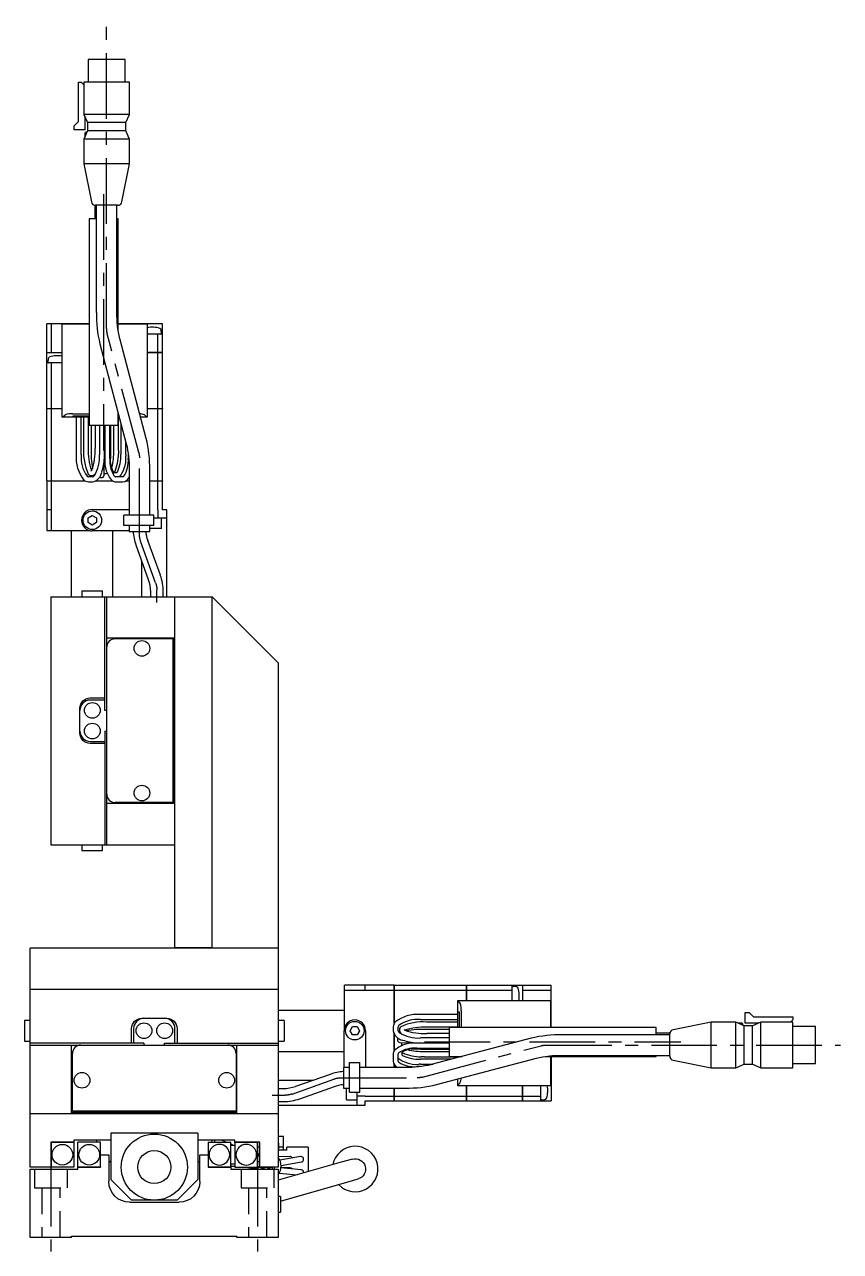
# Model space of a CAD drawing. Extents: x 0 to 909, y -8 to 725.
# Drawn here: x 472.3 to 669.7, y 217.6 to 514.4 of the extents above; entities that cross this region are included whole.
import ezdxf

# ---------------------------------------------------------------- set-up
doc = ezdxf.new("R2010")
doc.units = 0
doc.header["$LTSCALE"] = 0.5
doc.linetypes.add('CENTER', pattern=[50.8, 31.75, -6.35, 6.35, -6.35])
doc.linetypes.add('DASHED', pattern=[19.05, 12.7, -6.35])
for name, color, linetype in [('MSM_CENTER', 1, 'CENTER'), ('MSM_CONTINUOUS', 7, 'CONTINUOUS'), ('MSM_DASHED', 4, 'DASHED')]:
    doc.layers.add(name, color=color, linetype=linetype)

msp = doc.modelspace()

# ---------------------------------------------------------------- linework, layer by layer
at = {"layer": 'MSM_CENTER', "extrusion": (0, 0, -1)}
for p, q in [((492.14, 440.84), (492.14, 514.42)), ((499.9, 410.87), (492.3, 439.56)), ((500.07, 391.11), (500.07, 409.59)), ((503.99, 379.31), (500.36, 389.42)), ((504.28, 374.55), (504.28, 377.62)), ((568.55, 259.76), (597.24, 267.36)), ((598.52, 267.52), (669.68, 267.52)), ((536.99, 255.67), (547.1, 259.3)), ((548.79, 259.59), (567.27, 259.59)), ((532.16, 255.38), (535.3, 255.38))]:
    msp.add_line(p, q, dxfattribs=at)
at = {"layer": 'MSM_CENTER'}
for p, q in [((491.4, 473.39), (491.4, 411.39)), ((569.07, 268.26), (631.07, 268.26)), ((478.67, 239.49), (478.67, 217.58)), ((528.67, 239.49), (528.67, 217.58))]:
    msp.add_line(p, q, dxfattribs=at)
at = {"layer": 'MSM_CENTER', "extrusion": (0, 0, -1)}
for centre, start, end in [((-497.14, 440.84), 345.1639, 0), ((-495.07, 409.59), 165.1639, 180), ((-505.07, 391.11), 340.2721, 0), ((-499.28, 377.62), 160.2721, 180), ((-598.52, 262.52), 75.1639, 90), ((-548.79, 254.59), 70.2721, 90), ((-567.27, 264.59), 255.1639, 270), ((-535.3, 260.38), 250.2721, 270)]:
    msp.add_arc(centre, 5, start, end, dxfattribs=at)
at = {"layer": 'MSM_CONTINUOUS'}
for p, q in [((496.64, 505.99), (487.64, 505.99)), ((487.64, 505.99), (487.64, 500.49)), ((496.64, 500.49), (496.64, 505.99)), ((485.31, 490.96), (485.31, 500.5)), ((485.31, 500.5), (486.01, 500.5)), ((486.01, 500.5), (486.64, 499.87)), ((497.64, 500.49), (486.64, 500.49)), ((486.64, 500.49), (486.64, 492.69)), ((497.64, 492.69), (497.64, 500.49)), ((484.29, 489.94), (485.31, 490.96)), ((484.29, 488.94), (484.29, 489.94)), ((497.64, 492.69), (486.64, 492.69)), ((486.64, 492.69), (487.49, 490.69)), ((486.82, 492.26), (486.82, 488.94)), ((496.79, 490.69), (487.49, 490.69)), ((487.49, 490.69), (487.49, 488.69)), ((496.79, 490.69), (497.64, 492.69)), ((496.79, 488.69), (496.79, 490.69)), ((486.82, 488.94), (484.29, 488.94)), ((487.49, 488.69), (486.64, 486.69)), ((486.86, 488.11), (486.86, 487.39)), ((486.86, 487.39), (486.93, 487.39)), ((487.37, 488.41), (487.16, 488.41)), ((496.79, 488.69), (487.49, 488.69)), ((497.64, 486.69), (496.79, 488.69)), ((497.64, 486.69), (486.64, 486.69)), ((486.64, 486.69), (486.64, 480.69)), ((497.64, 480.69), (497.64, 486.69)), ((497.64, 480.69), (486.64, 480.69)), ((486.64, 480.69), (488.44, 471.5)), ((495.83, 471.5), (497.64, 480.69)), ((489.25, 470.7), (489.27, 467.39)), ((494.85, 470.69), (489.42, 470.69)), ((489.64, 470.69), (489.64, 444.73)), ((494.64, 444.73), (494.64, 470.69)), ((489.64, 467.39), (487.9, 467.39)), ((487.9, 467.39), (487.9, 417.39)), ((494.9, 467.39), (494.64, 467.39)), ((494.9, 440.6), (494.9, 467.39)), ((477.67, 435.1), (477.67, 441.99)), ((487.9, 441.99), (477.67, 441.99)), ((478.82, 435.1), (478.82, 441.99)), ((481.37, 419.39), (481.37, 441.89)), ((487.9, 441.89), (481.37, 441.89)), ((505.67, 441.99), (494.9, 441.99)), ((501.97, 441.89), (494.9, 441.89)), ((501.92, 441.89), (501.92, 441.99)), ((501.97, 441.89), (501.97, 419.39)), ((505.67, 439.49), (501.97, 439.49)), ((504.52, 435.1), (504.52, 439.49)), ((505.4, 439.7), (505.33, 440.46)), ((505.67, 435.1), (505.67, 441.99)), ((490.49, 437.14), (496.88, 413.01)), ((501.72, 414.29), (495.32, 438.42)), ((477.67, 435.1), (481.37, 435.1)), ((477.67, 421.49), (477.67, 435.09)), ((477.68, 435.09), (481.37, 435.09)), ((478.01, 433.57), (477.94, 432.81)), ((501.97, 435.1), (505.67, 435.1)), ((505.67, 435.09), (501.97, 435.09)), ((504.52, 421.49), (504.52, 435.09)), ((505.67, 421.49), (505.67, 435.09)), ((481.37, 432.59), (477.67, 432.59)), ((478.82, 421.49), (478.82, 432.59)), ((477.67, 421.49), (481.37, 421.49)), ((477.67, 403.99), (477.67, 421.48)), ((481.37, 421.48), (477.67, 421.48)), ((477.68, 421.49), (477.68, 421.48)), ((478.82, 421.49), (478.82, 421.48)), ((478.82, 403.99), (478.82, 421.48)), ((487.9, 419.39), (481.37, 419.39)), ((481.48, 419.39), (482.08, 419.99)), ((483.85, 420.25), (487.9, 420.25)), ((484.07, 419.78), (487.9, 419.78)), ((484.07, 419.39), (484.07, 419.78)), ((484.77, 419.39), (484.77, 410.39)), ((485.97, 410.39), (485.97, 419.39)), ((486.57, 419.39), (486.57, 411.87)), ((487.77, 411.87), (487.77, 419.39)), ((494.9, 417.39), (494.9, 420.48)), ((494.9, 420.25), (494.96, 420.25)), ((494.9, 419.78), (495.09, 419.78)), ((495.19, 419.39), (494.9, 419.39)), ((494.97, 411.39), (494.97, 419.39)), ((501.97, 419.39), (500.36, 419.39)), ((501.26, 419.99), (501.86, 419.39)), ((501.97, 421.49), (505.67, 421.49)), ((505.67, 421.48), (501.97, 421.48)), ((504.51, 421.49), (504.51, 421.48)), ((504.52, 403.99), (504.52, 421.48)), ((505.66, 421.49), (505.66, 421.48)), ((505.67, 403.99), (505.67, 421.48)), ((494.9, 417.39), (487.9, 417.39)), ((488.37, 417.39), (488.37, 411.85)), ((489.32, 417.39), (489.32, 411.94)), ((490.42, 417.39), (490.42, 410.39)), ((491.62, 410.39), (491.62, 417.39)), ((491.72, 417.39), (491.72, 409.39)), ((492.92, 409.39), (492.92, 417.39)), ((493.17, 410.39), (493.17, 417.39)), ((493.77, 417.39), (493.77, 411.39)), ((495.57, 417.96), (495.57, 410.39)), ((496.77, 410.39), (496.77, 413.43)), ((489.32, 411.97), (489.32, 411.93)), ((491.52, 405.36), (491.62, 410.39)), ((493.09, 408.11), (493.17, 410.39)), ((497.37, 410.29), (497.37, 409.39)), ((497.57, 406.7), (497.57, 395.74)), ((502.57, 395.74), (502.57, 406.7)), ((477.67, 403.99), (486.94, 403.99)), ((477.67, 403.98), (477.67, 391.99)), ((486.96, 403.98), (477.67, 403.98)), ((477.68, 403.99), (477.68, 403.98)), ((478.82, 403.99), (478.82, 403.98)), ((478.82, 396.99), (478.82, 403.98)), ((488.69, 404.99), (487.72, 404.99)), ((487.72, 403.79), (488.67, 403.79)), ((488.71, 405.31), (488.75, 405.32)), ((488.75, 405.32), (488.95, 405.4)), ((493.57, 403.98), (489.32, 403.98)), ((489.35, 403.99), (493.55, 403.99)), ((490.5, 404.95), (490.68, 404.82)), ((490.68, 404.82), (490.88, 404.79)), ((490.88, 404.79), (490.91, 404.79)), ((490.88, 404.79), (490.88, 404.79)), ((490.91, 404.79), (490.92, 404.79)), ((491.55, 405.79), (491.59, 405.79)), ((491.59, 405.79), (492, 405.79)), ((492, 405.79), (492.03, 405.79)), ((492.03, 405.79), (492.28, 405.85)), ((494.61, 405.99), (493.88, 405.99)), ((496.02, 404.99), (494.28, 404.99)), ((494.28, 403.79), (496.02, 403.79)), ((497.57, 403.98), (496.71, 403.98)), ((496.73, 403.99), (497.57, 403.99)), ((502.57, 403.99), (505.67, 403.99)), ((505.67, 403.98), (502.57, 403.98)), ((504.51, 403.99), (504.51, 403.98)), ((504.52, 396.99), (504.52, 403.98)), ((505.66, 403.99), (505.66, 403.98)), ((505.67, 396.99), (505.67, 403.98)), ((478.82, 396.99), (477.67, 396.99)), ((478.82, 391.99), (478.82, 396.99)), ((487.67, 395.07), (488.67, 395.64)), ((487.67, 393.91), (487.67, 395.07)), ((488.67, 397.09), (497.57, 397.09)), ((488.67, 395.64), (489.67, 395.07)), ((489.67, 395.07), (489.67, 393.91)), ((496.33, 393.24), (496.33, 395.74)), ((496.58, 395.74), (496.33, 395.74)), ((503.57, 395.74), (496.58, 395.74)), ((503.57, 393.24), (503.57, 395.74)), ((506.67, 394.99), (503.57, 394.99)), ((504.52, 396.99), (504.52, 394.99)), ((505.42, 392.49), (505.42, 394.99)), ((506.67, 396.99), (505.67, 396.99)), ((506.67, 375.99), (506.67, 396.99)), ((477.67, 391.99), (487.96, 391.99)), ((483.67, 375.99), (483.67, 391.99)), ((488.67, 393.33), (487.67, 393.91)), ((489.67, 393.91), (488.67, 393.33)), ((497.57, 391.89), (488.67, 391.89)), ((493.67, 375.99), (493.67, 391.89)), ((496.58, 393.24), (496.33, 393.24)), ((503.57, 393.24), (496.58, 393.24)), ((497.57, 393.24), (497.57, 391.74)), ((502.57, 391.74), (502.57, 393.24)), ((505.42, 392.49), (502.59, 392.49)), ((497.57, 391.74), (502.57, 391.74)), ((505.13, 381.23), (502.14, 389.55)), ((499.23, 388.5), (502.21, 380.18)), ((500.67, 375.99), (500.67, 384.47)), ((486.17, 377.39), (491.17, 377.39)), ((486.17, 377.39), (486.17, 375.99)), ((491.17, 375.99), (491.17, 377.39)), ((502.73, 377.15), (502.73, 375.99)), ((505.83, 375.99), (505.83, 377.15)), ((478.67, 375.99), (478.67, 315.99)), ((478.67, 375.99), (517.67, 375.99)), ((491.67, 348.49), (491.67, 375.99)), ((492.17, 315.99), (492.17, 375.99)), ((508.67, 290.99), (508.67, 375.99)), ((517.67, 291.09), (517.67, 375.99)), ((533.67, 359.99), (517.67, 375.99)), ((508.67, 365.99), (492.17, 365.99)), ((508.17, 365.79), (494.17, 365.79)), ((507.17, 365.99), (507.17, 365.79)), ((508.17, 365.79), (508.17, 326.19)), ((508.37, 325.99), (508.37, 365.99)), ((533.67, 359.99), (533.67, 291.09)), ((488.17, 351.49), (491.67, 351.49)), ((491.67, 350.99), (488.17, 350.99)), ((485.67, 342.99), (485.67, 348.99)), ((492.17, 348.49), (491.67, 348.49)), ((491.67, 343.49), (491.67, 315.99)), ((491.67, 343.49), (492.17, 343.49)), ((488.17, 340.99), (491.67, 340.99)), ((491.67, 340.49), (488.17, 340.49)), ((508.67, 325.99), (492.17, 325.99)), ((508.17, 326.19), (494.17, 326.19)), ((507.17, 326.19), (507.17, 325.99)), ((478.67, 315.99), (508.67, 315.99)), ((486.17, 315.99), (486.17, 314.59)), ((491.17, 314.59), (491.17, 315.99)), ((486.17, 314.59), (491.17, 314.59)), ((533.67, 290.99), (473.67, 290.99)), ((473.67, 237.99), (473.67, 290.99)), ((508.67, 291.09), (517.67, 291.09)), ((517.67, 291.09), (517.77, 290.99)), ((533.57, 290.99), (533.67, 291.09)), ((533.67, 290.99), (533.67, 237.99)), ((533.67, 280.99), (473.67, 280.99)), ((549.67, 271.7), (549.67, 281.99)), ((561.66, 281.99), (549.67, 281.99)), ((549.67, 280.83), (554.67, 280.83)), ((554.67, 280.83), (554.67, 281.99)), ((554.67, 280.83), (561.66, 280.83)), ((561.66, 272.7), (561.66, 281.99)), ((561.67, 281.98), (561.66, 281.98)), ((561.67, 280.84), (561.66, 280.84)), ((561.67, 281.99), (579.16, 281.99)), ((561.67, 281.99), (561.67, 272.72)), ((561.67, 280.83), (579.16, 280.83)), ((579.16, 278.29), (579.16, 281.99)), ((579.17, 281.98), (579.16, 281.98)), ((579.17, 280.84), (579.16, 280.84)), ((579.17, 281.99), (579.17, 278.29)), ((579.17, 281.99), (592.77, 281.99)), ((579.17, 280.83), (590.27, 280.83)), ((590.27, 278.29), (590.27, 281.99)), ((591.26, 281.65), (590.49, 281.72)), ((592.77, 281.98), (592.77, 278.29)), ((592.78, 281.99), (592.78, 278.29)), ((592.78, 281.99), (599.67, 281.99)), ((592.78, 280.83), (599.67, 280.83)), ((599.67, 271.76), (599.67, 281.99)), ((577.07, 278.29), (599.57, 278.29)), ((577.07, 271.76), (577.07, 278.29)), ((577.07, 278.18), (577.67, 277.58)), ((599.57, 271.76), (599.57, 278.29)), ((472.27, 273.49), (472.27, 268.49)), ((473.67, 273.49), (472.27, 273.49)), ((500.67, 273.99), (506.67, 273.99)), ((533.67, 275.99), (549.67, 275.99)), ((535.07, 273.49), (533.67, 273.49)), ((535.07, 273.49), (535.07, 268.49)), ((577.07, 274.89), (568.07, 274.89)), ((568.07, 273.69), (577.07, 273.69)), ((577.07, 275.59), (577.46, 275.59)), ((577.46, 275.59), (577.46, 271.76)), ((577.93, 275.81), (577.93, 271.76)), ((646.62, 272.84), (646.62, 275.37)), ((646.62, 275.37), (647.62, 275.37)), ((647.62, 275.37), (648.64, 274.35)), ((648.64, 274.35), (658.18, 274.35)), ((658.18, 273.65), (657.55, 273.02)), ((658.18, 274.35), (658.18, 273.65)), ((498.17, 267.99), (498.17, 271.49)), ((498.67, 271.49), (498.67, 267.99)), ((508.67, 267.99), (508.67, 271.49)), ((509.17, 271.49), (509.17, 267.99)), ((549.57, 262.09), (549.57, 270.99)), ((551.02, 270.99), (551.59, 271.99)), ((551.59, 269.99), (551.02, 270.99)), ((551.59, 271.99), (552.75, 271.99)), ((552.75, 271.99), (553.32, 270.99)), ((553.32, 270.99), (552.75, 269.99)), ((554.77, 270.99), (554.77, 262.09)), ((561.47, 271.94), (561.47, 270.98)), ((561.66, 266.09), (561.66, 270.34)), ((561.67, 270.31), (561.67, 266.11)), ((562.67, 270.97), (562.67, 271.94)), ((562.99, 270.95), (563.01, 270.91)), ((563.01, 270.91), (563.08, 270.71)), ((575.07, 271.29), (569.53, 271.29)), ((577.07, 273.09), (569.55, 273.09)), ((569.55, 271.89), (577.07, 271.89)), ((575.07, 270.34), (569.62, 270.34)), ((575.07, 264.76), (575.07, 271.76)), ((625.07, 271.76), (575.07, 271.76)), ((625.07, 270.02), (625.07, 271.76)), ((628.39, 270.41), (625.07, 270.39)), ((628.37, 264.81), (628.37, 270.23)), ((638.37, 273.02), (629.18, 271.22)), ((638.37, 262.02), (638.37, 273.02)), ((644.37, 273.02), (638.37, 273.02)), ((644.37, 262.02), (644.37, 273.02)), ((646.37, 272.17), (644.37, 273.02)), ((645.79, 272.8), (645.07, 272.8)), ((645.07, 272.8), (645.07, 272.73)), ((646.09, 272.29), (646.09, 272.5)), ((646.37, 262.87), (646.37, 272.17)), ((648.37, 272.17), (646.37, 272.17)), ((649.95, 272.84), (646.62, 272.84)), ((650.37, 273.02), (648.37, 272.17)), ((648.37, 262.87), (648.37, 272.17)), ((650.37, 262.02), (650.37, 273.02)), ((658.17, 273.02), (650.37, 273.02)), ((658.17, 262.02), (658.17, 273.02)), ((663.67, 272.02), (658.17, 272.02)), ((663.67, 263.02), (663.67, 272.02)), ((472.27, 268.49), (473.67, 268.49)), ((501.17, 267.99), (473.67, 267.99)), ((473.67, 267.49), (533.67, 267.49)), ((483.67, 250.99), (483.67, 267.49)), ((501.17, 267.99), (501.17, 267.49)), ((506.17, 267.49), (506.17, 267.99)), ((506.17, 267.99), (533.67, 267.99)), ((523.67, 250.99), (523.67, 267.49)), ((533.67, 268.49), (535.07, 268.49)), ((552.75, 269.99), (551.59, 269.99)), ((562.51, 268.98), (562.47, 268.78)), ((562.47, 268.78), (562.47, 268.77)), ((562.47, 268.77), (562.47, 268.75)), ((562.47, 268.75), (562.47, 268.74)), ((562.63, 269.16), (562.51, 268.98)), ((563.04, 268.14), (568.07, 268.04)), ((563.47, 268.13), (563.47, 268.07)), ((563.47, 268.07), (563.47, 267.66)), ((563.47, 267.66), (563.47, 267.63)), ((563.47, 267.63), (563.53, 267.38)), ((575.07, 267.94), (567.07, 267.94)), ((575.07, 269.24), (568.07, 269.24)), ((568.07, 268.04), (575.07, 268.04)), ((594.82, 269.17), (570.69, 262.78)), ((628.37, 270.02), (602.41, 270.02)), ((483.87, 251.49), (483.87, 265.49)), ((523.47, 265.49), (523.47, 251.49)), ((533.67, 265.99), (549.57, 265.99)), ((561.47, 265.38), (561.47, 263.64)), ((562.67, 263.64), (562.67, 265.38)), ((563.67, 265.04), (563.67, 265.78)), ((565.79, 266.57), (568.07, 266.49)), ((567.07, 266.74), (575.07, 266.74)), ((568.07, 266.49), (575.07, 266.49)), ((575.07, 265.89), (569.07, 265.89)), ((569.07, 264.69), (577.07, 264.69)), ((571.97, 257.94), (596.1, 264.34)), ((575.07, 264.76), (578.16, 264.76)), ((577.07, 264.47), (577.07, 264.76)), ((577.46, 264.76), (577.46, 264.57)), ((577.93, 264.76), (577.93, 264.7)), ((598.28, 264.76), (625.07, 264.76)), ((599.57, 257.69), (599.57, 264.76)), ((599.67, 264.76), (599.67, 253.99)), ((602.41, 265.02), (628.37, 265.02)), ((625.07, 264.76), (625.07, 265.02)), ((549.42, 262.09), (549.42, 257.09)), ((550.92, 262.09), (549.42, 262.09)), ((550.92, 263.33), (553.42, 263.33)), ((550.92, 263.08), (550.92, 263.33)), ((550.92, 256.09), (550.92, 263.08)), ((553.42, 263.08), (553.42, 263.33)), ((553.42, 256.09), (553.42, 263.08)), ((564.38, 262.09), (553.42, 262.09)), ((561.66, 262.09), (561.66, 262.94)), ((561.67, 262.92), (561.67, 262.09)), ((567.98, 262.29), (567.07, 262.29)), ((575.64, 264.09), (568.07, 264.09)), ((568.07, 262.89), (571.11, 262.89)), ((629.18, 263.83), (638.37, 262.02)), ((638.37, 262.02), (644.37, 262.02)), ((644.37, 262.02), (646.37, 262.87)), ((646.37, 262.87), (648.37, 262.87)), ((648.37, 262.87), (650.37, 262.02)), ((650.37, 262.02), (658.17, 262.02)), ((658.17, 263.02), (663.67, 263.02)), ((533.67, 258.99), (542.16, 258.99)), ((546.18, 260.43), (537.86, 257.45)), ((577.07, 257.69), (577.07, 259.29)), ((577.67, 258.4), (577.07, 257.79)), ((534.83, 256.93), (533.67, 256.93)), ((538.91, 254.53), (547.23, 257.51)), ((549.42, 257.09), (550.92, 257.09)), ((550.17, 254.24), (550.17, 257.07)), ((550.92, 256.09), (553.42, 256.09)), ((552.67, 256.09), (552.67, 252.99)), ((553.42, 257.09), (564.38, 257.09)), ((561.66, 253.99), (561.66, 257.09)), ((561.67, 257.09), (561.67, 253.99)), ((599.57, 257.69), (577.07, 257.69)), ((579.16, 253.99), (579.16, 257.69)), ((579.17, 257.69), (579.17, 253.99)), ((592.77, 253.99), (592.77, 257.69)), ((592.78, 257.69), (592.78, 253.99)), ((597.17, 253.99), (597.17, 257.69)), ((599.57, 257.74), (599.67, 257.74)), ((483.87, 252.49), (483.67, 252.49)), ((523.67, 252.49), (523.47, 252.49)), ((533.67, 253.83), (534.83, 253.83)), ((533.67, 252.99), (554.67, 252.99)), ((550.17, 254.24), (552.67, 254.24)), ((554.67, 255.14), (552.67, 255.14)), ((554.67, 255.14), (561.66, 255.14)), ((554.67, 252.99), (554.67, 253.99)), ((554.67, 253.99), (561.66, 253.99)), ((561.67, 255.15), (561.66, 255.15)), ((561.67, 254), (561.66, 254)), ((561.67, 255.14), (579.16, 255.14)), ((561.67, 253.99), (579.16, 253.99)), ((579.17, 255.15), (579.16, 255.15)), ((579.17, 254), (579.16, 254)), ((579.17, 255.14), (592.77, 255.14)), ((579.17, 253.99), (592.77, 253.99)), ((592.78, 255.14), (597.17, 255.14)), ((592.78, 253.99), (599.67, 253.99)), ((597.38, 254.26), (598.15, 254.32)), ((473.67, 250.99), (533.67, 250.99)), ((483.67, 251.29), (523.67, 251.29)), ((523.47, 251.49), (483.87, 251.49)), ((494.67, 250.99), (494.67, 251.29)), ((478.72, 243.94), (478.67, 243.99)), ((478.67, 243.99), (478.67, 237.99)), ((484.17, 243.99), (478.67, 243.99)), ((478.72, 243.94), (478.72, 237.99)), ((484.17, 243.94), (478.72, 243.94)), ((493.17, 244.49), (484.17, 244.49)), ((484.17, 244.49), (484.17, 243.99)), ((484.17, 243.99), (484.17, 243.94)), ((484.17, 243.94), (484.17, 237.99)), ((485.17, 237.49), (485.17, 243.99)), ((490.67, 243.99), (485.17, 243.99)), ((489.67, 244.49), (489.67, 243.99)), ((490.62, 238.04), (490.62, 243.99)), ((490.67, 237.99), (490.67, 243.99)), ((514.17, 246.19), (493.17, 246.19)), ((493.17, 246.19), (493.17, 234.99)), ((514.17, 246.19), (514.17, 234.99)), ((523.17, 244.49), (514.17, 244.49)), ((516.67, 243.99), (522.17, 243.99)), ((516.67, 243.99), (516.67, 237.99)), ((516.72, 243.99), (516.72, 238.04)), ((517.67, 243.99), (517.67, 244.49)), ((521.06, 243.99), (519.88, 244.49)), ((520.47, 244.24), (520.47, 244.49)), ((522.17, 238.04), (522.17, 243.99)), ((522.83, 243.24), (522.17, 243.52)), ((523.17, 243.99), (523.17, 244.49)), ((523.17, 243.94), (523.17, 243.99)), ((529.17, 243.99), (523.17, 243.99)), ((523.17, 243.94), (523.17, 237.99)), ((528.62, 243.94), (523.17, 243.94)), ((528.62, 243.94), (528.67, 243.99)), ((528.62, 237.99), (528.62, 243.94)), ((528.67, 243.99), (528.67, 237.99)), ((529.17, 237.99), (529.17, 243.99)), ((534.92, 245.37), (533.67, 245.37)), ((533.82, 243.74), (533.67, 243.74)), ((533.82, 242.09), (533.82, 243.74)), ((534.92, 242.34), (534.92, 245.37)), ((490.67, 240.99), (492.67, 240.99)), ((492.67, 240.99), (492.67, 234.49)), ((514.67, 234.49), (514.67, 240.99)), ((514.67, 240.99), (516.67, 240.99)), ((523.17, 243.24), (522.17, 243.24)), ((529.17, 242.8), (528.67, 242.8)), ((529.17, 240.85), (528.67, 240.96)), ((529.17, 240.54), (528.67, 240.76)), ((533.82, 242.65), (533.67, 242.65)), ((535.72, 242.09), (533.67, 242.09)), ((536.46, 240.54), (533.67, 240.45)), ((534.92, 242.84), (533.82, 242.84)), ((539.03, 240.52), (534.04, 239.64)), ((535.72, 242.09), (535.72, 242.8)), ((540.92, 242.8), (535.72, 242.8)), ((540.92, 242.8), (540.92, 236.89)), ((484.17, 237.99), (473.67, 237.99)), ((473.67, 220.99), (473.67, 237.49)), ((473.67, 237.49), (485.17, 237.49)), ((485.17, 238.04), (490.62, 238.04)), ((485.17, 237.99), (490.67, 237.99)), ((490.62, 238.04), (490.67, 237.99)), ((492.67, 238.99), (493.17, 239.49)), ((514.17, 239.49), (514.67, 238.99)), ((516.72, 238.04), (516.67, 237.99)), ((516.67, 237.99), (522.17, 237.99)), ((516.72, 238.04), (522.17, 238.04)), ((522.17, 238.74), (523.17, 238.74)), ((522.17, 238.22), (523.17, 238.2)), ((522.4, 238.21), (522.17, 238.18)), ((522.17, 238.04), (522.17, 237.99)), ((522.17, 237.99), (522.17, 237.49)), ((522.17, 237.49), (533.67, 237.49)), ((523.17, 237.99), (528.67, 237.99)), ((525.77, 237.49), (529.22, 237.99)), ((529.41, 237.93), (527.11, 237.49)), ((528.67, 239.45), (529.17, 239.24)), ((529.09, 239.28), (528.67, 239.28)), ((528.67, 238.08), (529.17, 238.07)), ((533.67, 237.99), (529.17, 237.99)), ((530.64, 237.91), (529.32, 237.49)), ((531.89, 237.89), (530.94, 237.49)), ((532.17, 237.99), (532.17, 237.49)), ((532.67, 237.99), (532.67, 237.49)), ((548.88, 239.16), (533.67, 234.82)), ((533.67, 237.49), (533.67, 220.99)), ((539.2, 237.34), (534.29, 237.79)), ((536.49, 237.84), (534.3, 237.9)), ((534.32, 238.37), (539.26, 239.24)), ((551.58, 239.93), (548.88, 239.16)), ((493.17, 234.99), (498.17, 229.99)), ((509.17, 229.99), (514.17, 234.99)), ((533.86, 236.53), (538.25, 236.13)), ((550.25, 234.35), (552.96, 235.12)), ((534.17, 229.76), (550.25, 234.35)), ((497.67, 229.49), (509.67, 229.49)), ((509.17, 229.99), (498.17, 229.99)), ((534.17, 230.89), (533.67, 230.89)), ((534.17, 230.89), (534.17, 227.09)), ((533.67, 227.09), (534.17, 227.09)), ((483.67, 220.99), (473.67, 220.99)), ((483.67, 220.99), (483.67, 221.29)), ((483.67, 221.29), (523.67, 221.29)), ((523.67, 220.99), (523.67, 221.29)), ((533.67, 220.99), (523.67, 220.99))]:
    msp.add_line(p, q, dxfattribs=at)
for centre, radius in [((488.67, 394.49), 2.25), ((500.67, 363.49), 1.9), ((488.67, 348.49), 1.9), ((488.67, 343.49), 1.9), ((500.67, 328.49), 1.9), ((552.17, 270.99), 2.25), ((501.17, 270.99), 1.9), ((506.17, 270.99), 1.9), ((486.17, 258.99), 1.9), ((521.17, 258.99), 1.9), ((481.42, 240.99), 2.5), ((487.92, 240.99), 2.5), ((503.67, 237.99), 8), ((503.67, 237.99), 4)]:
    msp.add_circle(centre, radius, dxfattribs=at)
at = {"layer": 'MSM_CONTINUOUS', "extrusion": (0, 0, -1)}
for centre in [(-519.42, 240.99), (-525.92, 240.99)]:
    msp.add_circle(centre, 2.5, dxfattribs=at)
at = {"layer": 'MSM_CONTINUOUS'}
for centre, radius, start, end in [((487.16, 488.11), 0.3, 90, 180), ((489.42, 471.69), 1, 191.1187, 270), ((494.85, 471.69), 1, 270, 348.8813), ((520.74, 444.39), 31.1, 179.3641, 193.4668), ((503.17, 435.18), 6, 72.3708, 101.537), ((504.84, 440.42), 0.5, 5, 72.3708), ((505.2, 439.68), 0.2, 288.1949, 5), ((478.5, 433.53), 0.5, 107.6292, 175), ((480.17, 428.29), 6, 78.463, 107.6292), ((478.14, 432.79), 0.2, 175, 270), ((483.61, 415.75), 4.51, 86.9565, 109.8759), ((499.73, 415.75), 4.51, 70.1241, 84.7824), ((471.47, 407.04), 31.1, 359.3641, 13.4668), ((493.48, 409.63), 8.74, 175.0197, 218.3235), ((493.66, 409.64), 7.72, 174.4381, 215.6687), ((499.27, 410.95), 12.73, 175.8454, 204.6186), ((515.23, 411.11), 26.87, 178.4238, 188.8681), ((475.31, 411.22), 14.03, 340.7603, 2.8943), ((481.79, 409.81), 8.65, 328.5524, 3.8561), ((484.04, 410.55), 10.96, 335.8666, 0), ((486.42, 409.99), 9.16, 334.6752, 2.5141), ((540.6, 412.72), 45.65, 181.666, 182.719), ((489.72, 409.44), 7.1, 340.436, 4.1258), ((499.09, 410.32), 2.32, 178.1818, 188.9905), ((478.77, 410.18), 12.85, 341.3945, 356.9734), ((498.3, 408.61), 6.62, 173.254, 198.7695), ((500.03, 408.91), 7.13, 176.162, 211.4402), ((502.05, 409.91), 9.14, 182.7479, 204.0632), ((489.69, 409.37), 7.1, 321.8895, 341.0353), ((490.53, 408.88), 6.86, 327.356, 4.2662), ((487.75, 405.51), 1.72, 229.0024, 268.8954), ((487.79, 405.61), 0.622, 228.9031, 263.0608), ((488.45, 406.23), 0.952, 217.6627, 285.9064), ((488.35, 406.68), 0.227, 268.0963, 338.0968), ((488.23, 406.5), 2.75, 279.2724, 351.0568), ((488.47, 405.86), 0.9, 284.2205, 320.898), ((488.54, 406.44), 1.12, 291.2205, 322.6701), ((490.9, 405.41), 0.618, 267.5061, 355.2663), ((498.45, 408.7), 6.79, 199.0911, 223.9635), ((494.29, 405.24), 1.45, 239.8457, 269.5942), ((494.29, 406.53), 0.682, 210.3852, 232.6774), ((493.88, 406.2), 0.212, 269.8456, 320.8443), ((494.35, 405.46), 0.476, 213.7324, 261.3862), ((494.21, 406.51), 0.659, 308.1638, 318.123), ((495.94, 405.41), 0.432, 279.4337, 326.7039), ((495.88, 405.65), 1.87, 274.0282, 334.4276), ((488.67, 394.49), 2.6, 90, 270), ((510.58, 392.56), 12.05, 183.7978, 199.7019), ((493.76, 377.16), 12.07, 359.974, 19.6941), ((494.17, 363.79), 2, 90, 180), ((488.17, 348.49), 2.5, 90, 180), ((488.17, 343.49), 2.5, 180, 270), ((494.17, 328.19), 2, 180, 270), ((590.47, 281.52), 0.2, 85, 180), ((591.21, 281.15), 0.5, 17.6292, 85), ((585.97, 279.49), 6, 348.463, 17.6292), ((573.43, 276.05), 4.51, 356.9565, 19.8759), ((501.17, 271.49), 2.5, 90, 180), ((506.17, 271.49), 2.5, 0, 90), ((552.17, 270.99), 2.6, 0, 180), ((567.31, 266.18), 8.74, 85.0197, 128.3235), ((567.32, 266), 7.72, 84.4381, 125.6687), ((568.63, 260.39), 12.73, 85.8454, 114.6186), ((563.19, 271.91), 1.72, 139.0024, 178.8954), ((564.18, 271.43), 2.75, 189.2724, 261.0568), ((563.29, 271.87), 0.622, 138.9031, 173.0608), ((563.54, 271.19), 0.9, 194.2205, 230.898), ((563.91, 271.21), 0.952, 127.6627, 195.9064), ((567.49, 277.87), 8.65, 238.5524, 273.8561), ((564.12, 271.11), 1.12, 201.2205, 232.6701), ((564.36, 271.31), 0.227, 178.0963, 248.0968), ((568.9, 284.35), 14.03, 250.7603, 272.8943), ((568.79, 244.43), 26.87, 88.4238, 99.0437), ((629.37, 270.23), 1, 101.1187, 180), ((645.79, 272.5), 0.3, 0, 90), ((485.87, 265.49), 2, 90, 180), ((521.47, 265.49), 2, 0, 90), ((566.38, 261.21), 6.79, 109.0911, 133.9635), ((563.09, 268.76), 0.618, 177.5061, 265.2663), ((567.86, 280.89), 12.85, 251.3945, 266.9734), ((566.29, 261.36), 6.62, 83.254, 108.7695), ((602.07, 238.92), 31.1, 89.3641, 103.4668), ((562.92, 265.37), 1.45, 149.8457, 179.5942), ((563.14, 265.31), 0.476, 123.7324, 171.3862), ((567.05, 269.97), 7.1, 231.8895, 251.0353), ((566.59, 259.63), 7.13, 86.162, 121.4402), ((564.21, 265.37), 0.682, 120.3852, 142.6774), ((563.88, 265.78), 0.212, 179.8456, 230.8443), ((564.19, 265.45), 0.659, 218.1638, 228.123), ((568.23, 275.62), 10.96, 245.8666, 270), ((567.67, 273.24), 9.16, 244.6752, 272.5141), ((567.59, 257.61), 9.14, 92.7479, 114.0632), ((570.4, 219.06), 45.65, 91.666, 92.719), ((629.37, 264.81), 1, 180, 258.8813), ((563.33, 263.78), 1.87, 184.0282, 244.4276), ((563.1, 263.71), 0.432, 189.4337, 236.7039), ((566.56, 269.13), 6.86, 237.356, 274.2662), ((567.12, 269.94), 7.1, 250.436, 274.1258), ((568, 260.57), 2.32, 88.1818, 98.9905), ((550.25, 249.08), 12.05, 93.7978, 109.7019), ((573.43, 259.93), 4.51, 340.1241, 354.7824), ((564.72, 288.19), 31.1, 269.3641, 283.4668), ((592.86, 256.49), 6, 342.3708, 11.537), ((534.84, 265.9), 12.07, 269.974, 289.6941), ((597.36, 254.46), 0.2, 198.1949, 275), ((598.1, 254.82), 0.5, 275, 342.3708), ((492.17, 249.49), 2.25, 126.8699, 138.1897), ((492.17, 249.49), 2.25, 41.8103, 53.1301), ((518.82, 244.29), 0.6, 160.5288, 210), ((530.82, 238.26), 3.5, 118.1271, 127.9), ((536.48, 239.88), 0.655, 26.0209, 91.9795), ((539.15, 239.88), 0.65, 279.2209, 100.7751), ((552.27, 237.52), 5.5, 222.9468, 168.8754), ((530.82, 238.26), 3.5, 188.8136, 191.7675), ((530.82, 238.26), 3.5, 324.5168, 35.4832), ((536.48, 237.18), 0.657, 33.1583, 88.3025), ((539.15, 236.69), 0.653, 348.5128, 85.4045)]:
    msp.add_arc(centre, radius, start, end, dxfattribs=at)
at = {"layer": 'MSM_CONTINUOUS', "extrusion": (0, 0, -1)}
for centre, radius, start, end in [((-520.69, 444.37), 26.06, 346.7941, 0.7829), ((-471.52, 407.05), 26.06, 166.7941, 180.7829), ((-501.53, 411.1), 13.78, 340.6907, 3.2092), ((-477.98, 410.96), 15.8, 178.4424, 193.7692), ((-510.57, 392.56), 8.95, 340.3059, 354.7174), ((-493.75, 377.16), 8.98, 160.3254, 180.0272), ((-488.17, 348.99), 2.5, 0, 90), ((-488.17, 342.99), 2.5, 270, 0), ((-500.67, 271.49), 2.5, 0, 90), ((-506.67, 271.49), 2.5, 90, 180), ((-568.78, 258.13), 13.78, 70.6907, 93.2092), ((-568.64, 281.68), 15.8, 268.4424, 283.7692), ((-602.06, 238.97), 26.06, 76.7941, 90.7829), ((-564.73, 288.14), 26.06, 256.7941, 270.7829), ((-534.84, 265.9), 8.98, 250.3254, 270.0272), ((-550.24, 249.09), 8.95, 70.3059, 84.7174), ((-503.67, 237.99), 19, 135.573, 136.8264), ((-535.17, 242.34), 0.25, 270, 0), ((-529.52, 237.34), 0.6, 79.1542, 142.4513), ((-530.82, 237.34), 0.6, 72.212, 148.1917), ((-532.12, 237.34), 0.6, 66.9836, 94.7802), ((-532.12, 237.34), 0.6, 156.4435, 165.5225), ((-552.27, 237.52), 2.5, 74.0889, 254.0889), ((-497.67, 234.49), 5, 270, 0), ((-509.67, 234.49), 5, 180, 270)]:
    msp.add_arc(centre, radius, start, end, dxfattribs=at)
at = {"layer": 'MSM_DASHED'}
for p, q in [((474.67, 237.49), (474.67, 232.99)), ((482.67, 232.99), (482.67, 237.49)), ((524.67, 237.49), (524.67, 232.99)), ((532.67, 232.99), (532.67, 237.49)), ((474.67, 232.99), (482.67, 232.99)), ((476.42, 232.99), (476.42, 220.99)), ((480.92, 220.99), (480.92, 232.99)), ((524.67, 232.99), (532.67, 232.99)), ((526.42, 232.99), (526.42, 220.99)), ((530.92, 220.99), (530.92, 232.99))]:
    msp.add_line(p, q, dxfattribs=at)

doc.saveas('drawing.dxf')
